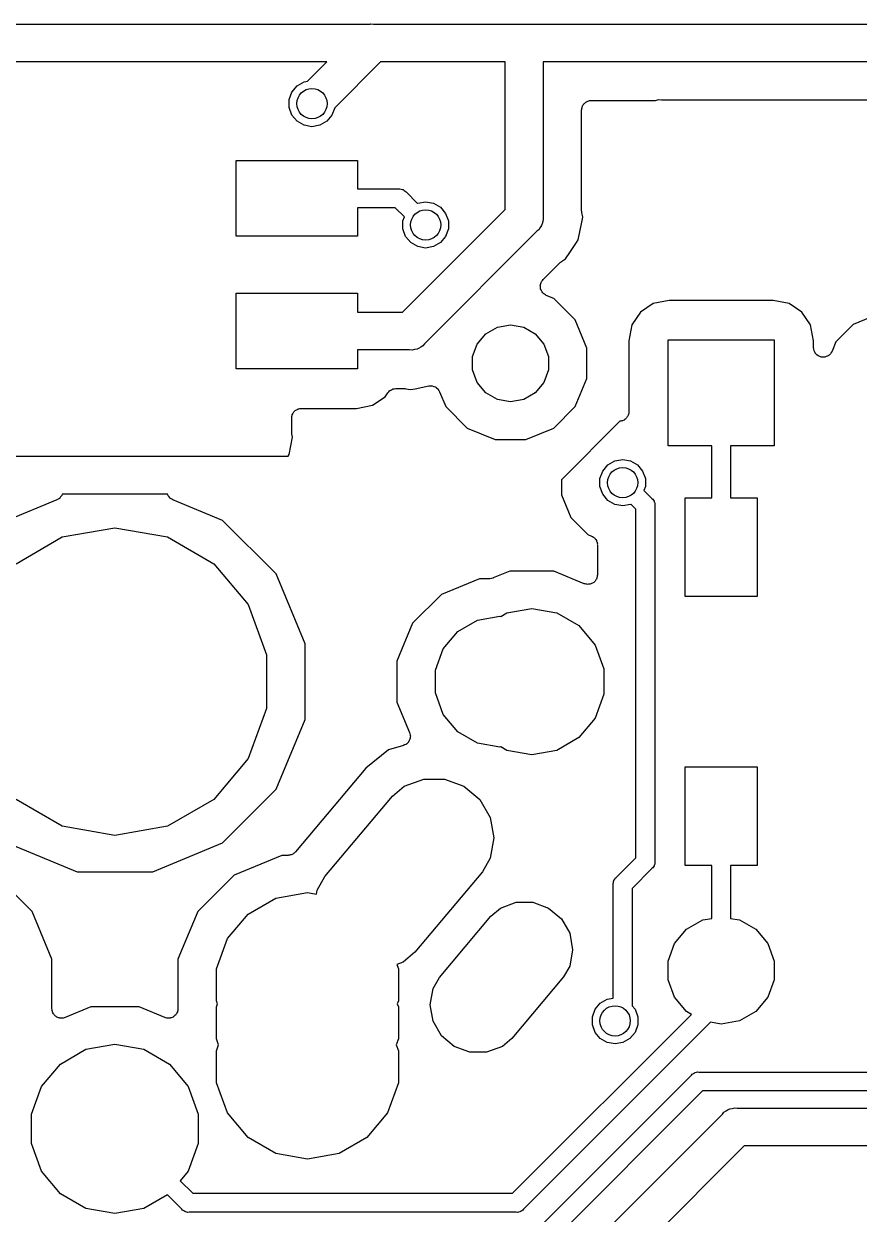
# Model space of a CAD drawing. Extents: x 61 to 194, y -153 to -61.
# Drawn here: x 87.8 to 98.82, y -84.15 to -68.45 of the extents above; entities that cross this region are included whole.
import ezdxf

# ---------------------------------------------------------------- set-up
doc = ezdxf.new("R2010")
doc.units = 0
doc.header["$MEASUREMENT"] = 0
doc.layers.add('BLACK', color=7, linetype='CONTINUOUS')

msp = doc.modelspace()

# ---------------------------------------------------------------- linework, layer by layer
at = {"layer": 'BLACK', "linetype": 'CONTINUOUS'}
for p, q in [((81.2109, -68.45), (92.3671, -68.45)), ((92.3671, -68.45), (92.3779, -68.4471)), ((92.3779, -68.4471), (92.4109, -68.45)), ((92.4109, -68.45), (99.1964, -68.45)), ((91.7964, -68.95), (81.3036, -68.95)), ((91.5406, -69.2058), (91.7964, -68.95)), ((92.5036, -68.95), (91.8996, -69.5539)), ((94.15, -68.95), (92.5036, -68.95)), ((94.15, -70.8964), (94.15, -68.95)), ((99.2891, -68.95), (94.65, -68.95)), ((94.65, -68.95), (94.65, -70.9891)), ((91.4042, -69.2666), (91.4958, -69.2137)), ((91.4958, -69.2137), (91.5406, -69.2058)), ((91.3, -69.4471), (91.3362, -69.3477)), ((91.3362, -69.3477), (91.4042, -69.2666)), ((91.3, -69.5529), (91.3, -69.4471)), ((91.3362, -69.6523), (91.3, -69.5529)), ((91.8996, -69.5539), (91.8638, -69.6523)), ((95.1599, -69.5629), (95.1637, -69.5525)), ((95.1599, -69.5741), (95.1599, -69.5629)), ((95.1637, -69.5525), (95.1657, -69.5416)), ((95.1657, -69.5416), (95.1712, -69.5319)), ((95.1712, -69.5319), (95.175, -69.5215)), ((95.175, -69.5215), (95.1822, -69.513)), ((95.1822, -69.513), (95.1877, -69.5034)), ((95.1877, -69.5034), (95.1962, -69.4962)), ((95.1962, -69.4962), (95.2034, -69.4877)), ((95.2034, -69.4877), (95.213, -69.4822)), ((95.213, -69.4822), (95.2215, -69.475)), ((95.2215, -69.475), (95.2319, -69.4712)), ((95.2319, -69.4712), (95.2416, -69.4657)), ((95.2416, -69.4657), (95.2525, -69.4637)), ((95.2525, -69.4637), (95.2629, -69.4599)), ((95.2629, -69.4599), (95.2741, -69.4599)), ((95.2741, -69.4599), (95.285, -69.458)), ((95.285, -69.458), (96.1328, -69.458)), ((96.1328, -69.458), (96.1458, -69.4557)), ((96.1458, -69.4557), (96.1779, -69.4471)), ((96.1779, -69.4471), (96.2109, -69.45)), ((96.2109, -69.45), (99.4149, -69.45)), ((91.4042, -69.7334), (91.3362, -69.6523)), ((91.8638, -69.6523), (91.7958, -69.7334)), ((95.158, -69.585), (95.1599, -69.5741)), ((95.158, -70.9128), (95.158, -69.585)), ((91.4958, -69.7863), (91.4042, -69.7334)), ((91.6, -69.8046), (91.4958, -69.7863)), ((91.7042, -69.7863), (91.6, -69.8046)), ((91.7958, -69.7334), (91.7042, -69.7863)), ((90.6, -71.25), (90.6, -70.25)), ((90.6, -70.25), (92.2, -70.25)), ((92.2, -70.25), (92.2, -70.625)), ((92.2, -70.625), (92.7446, -70.625)), ((92.7446, -70.625), (92.7611, -70.6236)), ((92.7611, -70.6236), (92.7771, -70.6278)), ((92.7771, -70.6278), (92.7934, -70.6307)), ((92.7934, -70.6307), (92.7983, -70.6335)), ((92.7983, -70.6335), (92.8036, -70.635)), ((92.8036, -70.635), (92.8172, -70.6445)), ((92.8172, -70.6445), (92.8316, -70.6528)), ((92.8316, -70.6528), (92.8423, -70.6655)), ((92.8423, -70.6655), (92.9925, -70.8157)), ((92.9925, -70.8157), (92.9958, -70.8137)), ((92.9958, -70.8137), (93.1, -70.7954)), ((93.1, -70.7954), (93.2042, -70.8137)), ((93.2042, -70.8137), (93.2958, -70.8666)), ((92.6982, -70.875), (92.2, -70.875)), ((92.2, -70.875), (92.2, -71.25)), ((92.8188, -70.9955), (92.6982, -70.875)), ((92.7964, -72.25), (94.15, -70.8964)), ((93.2958, -70.8666), (93.3638, -70.9477)), ((93.3638, -70.9477), (93.4, -71.0471)), ((95.1602, -70.9251), (95.158, -70.9128)), ((95.1604, -70.9376), (95.1602, -70.9251)), ((95.1728, -71), (95.1604, -70.9376)), ((92.8, -71.0471), (92.8188, -70.9955)), ((92.8, -71.1529), (92.8, -71.0471)), ((93.4, -71.0471), (93.4, -71.1529)), ((94.611, -71.1345), (94.5945, -71.1632)), ((94.6301, -71.1073), (94.611, -71.1345)), ((94.633, -71.0965), (94.6301, -71.1073)), ((94.6385, -71.0868), (94.633, -71.0965)), ((94.6443, -71.0542), (94.6385, -71.0868)), ((94.6529, -71.0221), (94.6443, -71.0542)), ((94.65, -70.9891), (94.6529, -71.0221)), ((95.114, -71.2958), (95.1604, -71.0624)), ((95.1604, -71.0624), (95.1728, -71)), ((95.1604, -71.0624), (95.1604, -71.0624)), ((92.2, -71.25), (90.6, -71.25)), ((92.8362, -71.2523), (92.8, -71.1529)), ((92.9042, -71.3334), (92.8362, -71.2523)), ((94.5691, -71.1845), (93.0845, -72.6691)), ((93.3638, -71.2523), (93.2958, -71.3334)), ((93.4, -71.1529), (93.3638, -71.2523)), ((94.5945, -71.1632), (94.5691, -71.1845)), ((92.9958, -71.3863), (92.9042, -71.3334)), ((93.1, -71.4046), (92.9958, -71.3863)), ((93.2042, -71.3863), (93.1, -71.4046)), ((93.2958, -71.3334), (93.2042, -71.3863)), ((95.0021, -71.4633), (95.0892, -71.3329)), ((95.0892, -71.3329), (95.114, -71.2958)), ((95.0892, -71.3329), (95.0892, -71.3329)), ((94.65, -71.822), (94.8744, -71.5976)), ((94.8744, -71.5976), (94.8846, -71.5905)), ((94.8846, -71.5905), (94.8936, -71.5818)), ((94.8936, -71.5818), (94.9465, -71.5465)), ((94.9465, -71.5465), (95.0021, -71.4633)), ((94.6133, -71.9007), (94.6154, -71.8926)), ((94.6145, -71.9145), (94.6133, -71.9007)), ((94.6139, -71.9284), (94.6145, -71.9145)), ((94.6154, -71.8926), (94.6158, -71.8843)), ((94.6158, -71.8843), (94.6211, -71.8715)), ((94.6211, -71.8715), (94.6247, -71.8581)), ((94.6247, -71.8581), (94.6295, -71.8513)), ((94.6295, -71.8513), (94.6327, -71.8436)), ((94.6327, -71.8436), (94.642, -71.8333)), ((94.642, -71.8333), (94.65, -71.822)), ((90.6, -73), (90.6, -72)), ((90.6, -72), (92.2, -72)), ((92.2, -72), (92.2, -72.25)), ((94.6164, -71.9363), (94.6139, -71.9284)), ((94.6171, -71.9447), (94.6164, -71.9363)), ((94.623, -71.9572), (94.6171, -71.9447)), ((94.6271, -71.9704), (94.623, -71.9572)), ((94.6322, -71.9771), (94.6271, -71.9704)), ((94.6358, -71.9846), (94.6322, -71.9771)), ((94.6456, -71.9944), (94.6358, -71.9846)), ((94.654, -72.0054), (94.6456, -71.9944)), ((94.661, -72.0099), (94.654, -72.0054)), ((94.6669, -72.0158), (94.661, -72.0099)), ((94.6795, -72.0217), (94.6669, -72.0158)), ((94.6912, -72.0291), (94.6795, -72.0217)), ((94.791, -72.0705), (94.6912, -72.0291)), ((95.0745, -72.354), (94.791, -72.0705)), ((96.1033, -72.138), (95.9353, -72.2503)), ((96.314, -72.0961), (96.1033, -72.138)), ((97.686, -72.0961), (96.314, -72.0961)), ((97.8967, -72.138), (97.686, -72.0961)), ((98.0647, -72.2503), (97.8967, -72.138)), ((92.2, -72.25), (92.7964, -72.25)), ((95.228, -72.7245), (95.0745, -72.354)), ((95.9353, -72.2503), (95.823, -72.4183)), ((98.177, -72.4183), (98.0647, -72.2503)), ((99.0393, -72.292), (98.7423, -72.415)), ((93.7803, -72.6711), (93.8936, -72.5361)), ((93.8936, -72.5361), (94.0464, -72.4479)), ((94.0464, -72.4479), (94.22, -72.4173)), ((94.22, -72.4173), (94.3936, -72.4479)), ((94.3936, -72.4479), (94.5464, -72.5361)), ((94.5464, -72.5361), (94.6597, -72.6711)), ((95.823, -72.4183), (95.7811, -72.629)), ((98.2189, -72.629), (98.177, -72.4183)), ((98.7423, -72.415), (98.515, -72.6423)), ((93.0632, -72.6945), (93.0344, -72.7111)), ((93.0845, -72.6691), (93.0632, -72.6945)), ((93.72, -72.8368), (93.7803, -72.6711)), ((94.6597, -72.6711), (94.72, -72.8368)), ((95.7811, -72.629), (95.7811, -73.565)), ((96.3015, -74.0135), (96.3015, -72.6165)), ((96.3015, -72.6165), (97.6985, -72.6165)), ((97.6985, -72.6165), (97.6985, -74.0135)), ((98.2189, -72.7186), (98.2189, -72.629)), ((98.515, -72.6423), (98.4633, -72.7672)), ((92.8891, -72.75), (92.2, -72.75)), ((92.2, -72.75), (92.2, -73)), ((92.9221, -72.7529), (92.8891, -72.75)), ((92.9542, -72.7443), (92.9221, -72.7529)), ((92.9868, -72.7385), (92.9542, -72.7443)), ((92.9965, -72.733), (92.9868, -72.7385)), ((93.0073, -72.7301), (92.9965, -72.733)), ((93.0344, -72.7111), (93.0073, -72.7301)), ((93.72, -73.0132), (93.72, -72.8368)), ((94.72, -72.8368), (94.72, -73.0132)), ((95.228, -73.1255), (95.228, -72.7245)), ((98.2223, -72.7376), (98.2189, -72.7186)), ((98.2248, -72.7568), (98.2223, -72.7376)), ((98.2261, -72.7593), (98.2248, -72.7568)), ((98.2266, -72.762), (98.2261, -72.7593)), ((98.2363, -72.7788), (98.2266, -72.762)), ((98.2452, -72.7959), (98.2363, -72.7788)), ((98.2473, -72.7978), (98.2452, -72.7959)), ((98.2487, -72.8002), (98.2473, -72.7978)), ((98.2635, -72.8127), (98.2487, -72.8002)), ((98.2777, -72.8257), (98.2635, -72.8127)), ((98.2803, -72.8268), (98.2777, -72.8257)), ((98.2824, -72.8286), (98.2803, -72.8268)), ((98.3006, -72.8352), (98.2824, -72.8286)), ((98.3185, -72.8426), (98.3006, -72.8352)), ((98.3213, -72.8427), (98.3185, -72.8426)), ((98.3239, -72.8437), (98.3213, -72.8427)), ((98.3432, -72.8437), (98.3239, -72.8437)), ((98.3625, -72.8445), (98.3432, -72.8437)), ((98.3652, -72.8437), (98.3625, -72.8445)), ((98.368, -72.8437), (98.3652, -72.8437)), ((98.3862, -72.8371), (98.368, -72.8437)), ((98.4046, -72.8313), (98.3862, -72.8371)), ((98.4068, -72.8296), (98.4046, -72.8313)), ((98.4094, -72.8286), (98.4068, -72.8296)), ((98.4242, -72.8162), (98.4094, -72.8286)), ((98.4396, -72.8044), (98.4242, -72.8162)), ((98.4411, -72.802), (98.4396, -72.8044)), ((98.4432, -72.8002), (98.4411, -72.802)), ((98.4529, -72.7835), (98.4432, -72.8002)), ((98.4633, -72.7672), (98.4529, -72.7835)), ((92.2, -73), (90.6, -73)), ((93.7803, -73.1789), (93.72, -73.0132)), ((94.72, -73.0132), (94.6597, -73.1789)), ((95.0745, -73.496), (95.228, -73.1255)), ((92.5662, -73.3662), (92.6009, -73.3144)), ((92.6009, -73.3144), (92.6133, -73.3015)), ((92.6133, -73.3015), (92.6248, -73.2877)), ((92.6248, -73.2877), (92.6285, -73.2856)), ((92.6285, -73.2856), (92.6314, -73.2826)), ((92.6314, -73.2826), (92.6475, -73.2746)), ((92.6475, -73.2746), (92.663, -73.2657)), ((92.663, -73.2657), (92.6672, -73.2649)), ((92.6672, -73.2649), (92.6709, -73.2631)), ((92.6709, -73.2631), (92.6888, -73.2611)), ((92.6888, -73.2611), (92.7065, -73.258)), ((92.7065, -73.258), (92.8128, -73.258)), ((92.8128, -73.258), (92.8251, -73.2602)), ((92.8251, -73.2602), (92.8376, -73.2604)), ((92.8376, -73.2604), (92.9, -73.2728)), ((92.9, -73.2728), (92.9624, -73.2604)), ((92.9624, -73.2604), (93.1424, -73.2246)), ((92.9624, -73.2604), (92.9624, -73.2604)), ((93.1424, -73.2246), (93.1631, -73.2242)), ((93.1631, -73.2242), (93.1838, -73.2233)), ((93.1838, -73.2233), (93.1851, -73.2237)), ((93.1851, -73.2237), (93.1865, -73.2237)), ((93.1865, -73.2237), (93.2061, -73.2303)), ((93.2061, -73.2303), (93.2258, -73.2365)), ((93.2258, -73.2365), (93.2269, -73.2374)), ((93.2269, -73.2374), (93.2283, -73.2378)), ((93.2283, -73.2378), (93.2444, -73.2508)), ((93.2444, -73.2508), (93.2608, -73.2634)), ((93.2608, -73.2634), (93.2616, -73.2646)), ((93.2616, -73.2646), (93.2627, -73.2655)), ((93.2627, -73.2655), (93.2734, -73.2832)), ((93.2734, -73.2832), (93.2845, -73.3006)), ((93.2845, -73.3006), (93.3655, -73.496)), ((93.8936, -73.3139), (93.7803, -73.1789)), ((94.0464, -73.4021), (93.8936, -73.3139)), ((94.5464, -73.3139), (94.3936, -73.4021)), ((94.6597, -73.1789), (94.5464, -73.3139)), ((92.1875, -73.5204), (92.3982, -73.4785)), ((92.3982, -73.4785), (92.5662, -73.3662)), ((94.22, -73.4327), (94.0464, -73.4021)), ((94.3936, -73.4021), (94.22, -73.4327)), ((91.333, -73.6474), (91.3349, -73.6365)), ((91.333, -73.8301), (91.333, -73.6474)), ((91.3349, -73.6254), (91.3387, -73.6149)), ((91.3349, -73.6365), (91.3349, -73.6254)), ((91.3387, -73.6149), (91.3407, -73.604)), ((91.3407, -73.604), (91.3462, -73.5944)), ((91.3462, -73.5944), (91.35, -73.5839)), ((91.35, -73.5839), (91.3572, -73.5754)), ((91.3572, -73.5754), (91.3627, -73.5658)), ((91.3627, -73.5658), (91.3712, -73.5587)), ((91.3712, -73.5587), (91.3784, -73.5502)), ((91.3784, -73.5502), (91.388, -73.5446)), ((91.388, -73.5446), (91.3965, -73.5375)), ((91.3965, -73.5375), (91.4069, -73.5337)), ((91.4069, -73.5337), (91.4166, -73.5281)), ((91.4166, -73.5281), (91.4275, -73.5262)), ((91.4275, -73.5262), (91.4379, -73.5224)), ((91.4379, -73.5224), (91.4491, -73.5224)), ((91.4491, -73.5224), (91.46, -73.5204)), ((91.46, -73.5204), (92.1875, -73.5204)), ((93.3655, -73.496), (93.649, -73.7795)), ((94.791, -73.7795), (95.0745, -73.496)), ((95.7513, -73.6466), (95.7428, -73.6538)), ((95.7569, -73.637), (95.7513, -73.6466)), ((95.764, -73.6285), (95.7569, -73.637)), ((95.7678, -73.6181), (95.764, -73.6285)), ((95.7734, -73.6084), (95.7678, -73.6181)), ((95.7753, -73.5975), (95.7734, -73.6084)), ((95.7791, -73.5871), (95.7753, -73.5975)), ((95.7811, -73.565), (95.7791, -73.5759)), ((95.7791, -73.5759), (95.7791, -73.5871)), ((93.649, -73.7795), (94.0195, -73.933)), ((94.4205, -73.933), (94.791, -73.7795)), ((95.6632, -73.6904), (94.892, -74.4616)), ((95.665, -73.6901), (95.6632, -73.6904)), ((95.6761, -73.6901), (95.665, -73.6901)), ((95.6866, -73.6863), (95.6761, -73.6901)), ((95.6975, -73.6843), (95.6866, -73.6863)), ((95.7071, -73.6788), (95.6975, -73.6843)), ((95.7176, -73.675), (95.7071, -73.6788)), ((95.7261, -73.6678), (95.7176, -73.675)), ((95.7357, -73.6623), (95.7261, -73.6678)), ((95.7428, -73.6538), (95.7357, -73.6623)), ((91.2992, -74.1275), (91.3444, -73.9)), ((91.3352, -73.8424), (91.333, -73.8301)), ((91.3354, -73.8548), (91.3352, -73.8424)), ((91.3444, -73.9), (91.3354, -73.8548)), ((94.0195, -73.933), (94.4205, -73.933)), ((96.875, -74.0135), (96.3015, -74.0135)), ((96.875, -74.7), (96.875, -74.0135)), ((97.6985, -74.0135), (97.125, -74.0135)), ((97.125, -74.0135), (97.125, -74.7)), ((87.05, -74.15), (91.2841, -74.15)), ((91.2841, -74.15), (91.2992, -74.1275)), ((95.4362, -74.3477), (95.5042, -74.2666)), ((95.5042, -74.2666), (95.5958, -74.2137)), ((95.5958, -74.2137), (95.7, -74.1954)), ((95.7, -74.1954), (95.8042, -74.2137)), ((95.8042, -74.2137), (95.8958, -74.2666)), ((95.8958, -74.2666), (95.9638, -74.3477)), ((95.4, -74.4471), (95.4362, -74.3477)), ((95.9638, -74.3477), (96, -74.4471)), ((94.892, -74.4616), (94.892, -74.6607)), ((95.4, -74.5529), (95.4, -74.4471)), ((95.4362, -74.6523), (95.4, -74.5529)), ((96, -74.5529), (95.9812, -74.6045)), ((96, -74.4471), (96, -74.5529)), ((88.2348, -74.7273), (87.5793, -74.9988)), ((88.2511, -74.717), (88.2348, -74.7273)), ((88.2678, -74.7073), (88.2511, -74.717)), ((88.2696, -74.7051), (88.2678, -74.7073)), ((88.272, -74.7036), (88.2696, -74.7051)), ((88.2837, -74.6883), (88.272, -74.7036)), ((88.2961, -74.6735), (88.2837, -74.6883)), ((88.2971, -74.6709), (88.2961, -74.6735)), ((88.2988, -74.6686), (88.2971, -74.6709)), ((88.3046, -74.6502), (88.2988, -74.6686)), ((88.3047, -74.65), (88.3046, -74.6502)), ((89.6953, -74.65), (88.3047, -74.65)), ((89.6954, -74.6502), (89.6953, -74.65)), ((89.7012, -74.6686), (89.6954, -74.6502)), ((89.7029, -74.6709), (89.7012, -74.6686)), ((89.7039, -74.6735), (89.7029, -74.6709)), ((89.7163, -74.6883), (89.7039, -74.6735)), ((89.728, -74.7036), (89.7163, -74.6883)), ((89.7304, -74.7051), (89.728, -74.7036)), ((89.7322, -74.7073), (89.7304, -74.7051)), ((89.7489, -74.717), (89.7322, -74.7073)), ((89.7652, -74.7273), (89.7489, -74.717)), ((90.4207, -74.9988), (89.7652, -74.7273)), ((94.892, -74.6607), (95.015, -74.9577)), ((95.5042, -74.7334), (95.4362, -74.6523)), ((95.5958, -74.7863), (95.5042, -74.7334)), ((95.9812, -74.6045), (96.0845, -74.7078)), ((96.0845, -74.7078), (96.0972, -74.7184)), ((96.0972, -74.7184), (96.1055, -74.7328)), ((96.1055, -74.7328), (96.115, -74.7464)), ((96.115, -74.7464), (96.1165, -74.7518)), ((96.525, -76), (96.525, -74.7)), ((96.525, -74.7), (96.875, -74.7)), ((97.125, -74.7), (97.475, -74.7)), ((97.475, -74.7), (97.475, -76)), ((95.7, -74.8046), (95.5958, -74.7863)), ((95.8042, -74.7863), (95.7, -74.8046)), ((95.8075, -74.7843), (95.8042, -74.7863)), ((95.875, -74.8518), (95.8075, -74.7843)), ((95.875, -79.4482), (95.875, -74.8518)), ((96.1165, -74.7518), (96.1193, -74.7566)), ((96.1193, -74.7566), (96.1222, -74.7729)), ((96.1222, -74.7729), (96.1264, -74.7889)), ((96.1264, -74.7889), (96.125, -74.8054)), ((96.125, -74.8054), (96.125, -79.4946)), ((91.1262, -75.7043), (90.4207, -74.9988)), ((95.015, -74.9577), (95.2423, -75.185)), ((87.6946, -75.5693), (88.3054, -75.2166)), ((88.3054, -75.2166), (89, -75.0941)), ((89, -75.0941), (89.6946, -75.2166)), ((89.6946, -75.2166), (90.3054, -75.5693)), ((95.2423, -75.185), (95.2886, -75.2042)), ((95.2886, -75.2042), (95.2956, -75.2087)), ((95.2956, -75.2087), (95.3035, -75.2115)), ((95.3035, -75.2115), (95.3141, -75.2204)), ((95.3141, -75.2204), (95.3258, -75.2279)), ((95.3258, -75.2279), (95.3309, -75.2345)), ((95.3309, -75.2345), (95.3373, -75.2399)), ((95.3373, -75.2399), (95.3442, -75.2519)), ((95.3442, -75.2519), (95.3527, -75.2629)), ((95.3527, -75.2629), (95.3552, -75.2708)), ((95.3552, -75.2708), (95.3593, -75.2781)), ((95.3593, -75.2781), (95.3617, -75.2917)), ((95.3617, -75.2917), (95.3659, -75.3049)), ((95.3659, -75.3049), (95.3655, -75.3133)), ((95.3655, -75.3133), (95.367, -75.3215)), ((95.367, -75.3215), (95.367, -75.7159)), ((90.3054, -75.5693), (90.7588, -76.1096)), ((94.21, -75.667), (93.9919, -75.7573)), ((94.79, -75.667), (94.21, -75.667)), ((95.1914, -75.8333), (94.79, -75.667)), ((91.508, -76.6261), (91.1262, -75.7043)), ((93.8099, -75.767), (93.3108, -75.9737)), ((93.9433, -75.767), (93.8099, -75.767)), ((93.9461, -75.7665), (93.9433, -75.767)), ((93.9488, -75.7669), (93.9461, -75.7665)), ((93.9677, -75.7627), (93.9488, -75.7669)), ((93.9867, -75.7593), (93.9677, -75.7627)), ((93.9892, -75.7579), (93.9867, -75.7593)), ((93.9919, -75.7573), (93.9892, -75.7579)), ((95.2049, -75.8363), (95.1914, -75.8333)), ((95.2179, -75.841), (95.2049, -75.8363)), ((95.2263, -75.841), (95.2179, -75.841)), ((95.2345, -75.8428), (95.2263, -75.841)), ((95.2482, -75.841), (95.2345, -75.8428)), ((95.2621, -75.841), (95.2482, -75.841)), ((95.2699, -75.8381), (95.2621, -75.841)), ((95.2782, -75.837), (95.2699, -75.8381)), ((95.2905, -75.8307), (95.2782, -75.837)), ((95.3035, -75.8259), (95.2905, -75.8307)), ((95.3099, -75.8205), (95.3035, -75.8259)), ((95.3173, -75.8167), (95.3099, -75.8205)), ((95.3267, -75.8065), (95.3173, -75.8167)), ((95.3373, -75.7976), (95.3267, -75.8065)), ((95.3415, -75.7903), (95.3373, -75.7976)), ((95.3471, -75.7842), (95.3415, -75.7903)), ((95.3524, -75.7714), (95.3471, -75.7842)), ((95.3593, -75.7594), (95.3524, -75.7714)), ((95.3608, -75.7511), (95.3593, -75.7594)), ((95.364, -75.7434), (95.3608, -75.7511)), ((95.3646, -75.7296), (95.364, -75.7434)), ((95.367, -75.7159), (95.3646, -75.7296)), ((93.3108, -75.9737), (92.9287, -76.3558)), ((97.475, -76), (96.525, -76)), ((90.7588, -76.1096), (91, -76.7723)), ((94.1701, -76.2185), (94.5, -76.1603)), ((94.5, -76.1603), (94.8299, -76.2185)), ((93.5252, -76.4638), (93.7848, -76.3139)), ((93.7848, -76.3139), (94.08, -76.2619)), ((94.08, -76.2619), (94.0915, -76.2639)), ((94.0915, -76.2639), (94.1701, -76.2185)), ((94.8299, -76.2185), (95.1201, -76.386)), ((92.9287, -76.3558), (92.722, -76.8549)), ((93.3325, -76.6934), (93.5252, -76.4638)), ((95.1201, -76.386), (95.3354, -76.6427)), ((91.508, -77.6239), (91.508, -76.6261)), ((91, -76.7723), (91, -77.4777)), ((93.23, -76.9751), (93.3325, -76.6934)), ((95.3354, -76.6427), (95.45, -76.9575)), ((92.722, -76.8549), (92.722, -77.3951)), ((93.23, -77.2749), (93.23, -76.9751)), ((95.45, -76.9575), (95.45, -77.2925)), ((92.722, -77.3951), (92.8886, -77.7973)), ((93.3325, -77.5566), (93.23, -77.2749)), ((95.45, -77.2925), (95.3354, -77.6073)), ((91, -77.4777), (90.7588, -78.1404)), ((93.5252, -77.7862), (93.3325, -77.5566)), ((91.1262, -78.5457), (91.508, -77.6239)), ((95.3354, -77.6073), (95.1201, -77.864)), ((92.8924, -77.8841), (92.8841, -77.9)), ((92.8886, -77.7973), (92.8925, -77.8149)), ((92.8929, -77.88), (92.8924, -77.8841)), ((92.8925, -77.8149), (92.8975, -77.8321)), ((92.8946, -77.8761), (92.8929, -77.88)), ((92.8958, -77.8582), (92.8946, -77.8761)), ((92.8981, -77.8404), (92.8958, -77.8582)), ((92.8975, -77.8321), (92.8972, -77.8363)), ((92.8972, -77.8363), (92.8981, -77.8404)), ((93.7848, -77.9361), (93.5252, -77.7862)), ((95.1201, -77.864), (94.8299, -78.0315)), ((92.6077, -78.0259), (92.3101, -78.2647)), ((92.8068, -77.9679), (92.6077, -78.0259)), ((92.8229, -77.9599), (92.8068, -77.9679)), ((92.8395, -77.953), (92.8229, -77.9599)), ((92.8426, -77.9502), (92.8395, -77.953)), ((92.8464, -77.9484), (92.8426, -77.9502)), ((92.8588, -77.9354), (92.8464, -77.9484)), ((92.872, -77.9232), (92.8588, -77.9354)), ((92.874, -77.9195), (92.872, -77.9232)), ((92.8769, -77.9165), (92.874, -77.9195)), ((92.8841, -77.9), (92.8769, -77.9165)), ((94.08, -77.9881), (93.7848, -77.9361)), ((94.0915, -77.9861), (94.08, -77.9881)), ((94.1701, -78.0315), (94.0915, -77.9861)), ((94.5, -78.0897), (94.1701, -78.0315)), ((94.8299, -78.0315), (94.5, -78.0897)), ((90.7588, -78.1404), (90.3054, -78.6807)), ((92.3101, -78.2647), (91.3813, -79.3716)), ((96.525, -79.55), (96.525, -78.25)), ((96.525, -78.25), (97.475, -78.25)), ((97.475, -78.25), (97.475, -79.55)), ((92.6616, -78.6361), (92.8183, -78.5047)), ((92.8183, -78.5047), (93.0751, -78.4112)), ((93.0751, -78.4112), (93.3484, -78.4112)), ((93.3484, -78.4112), (93.6052, -78.5047)), ((93.6052, -78.5047), (93.8146, -78.6804)), ((90.4207, -79.2512), (91.1262, -78.5457)), ((91.771, -79.6976), (92.6616, -78.6361)), ((88.3054, -79.0334), (87.6946, -78.6807)), ((90.3054, -78.6807), (89.6946, -79.0334)), ((93.8146, -78.6804), (93.9512, -78.9171)), ((93.9512, -78.9171), (93.9987, -79.1862)), ((89, -79.1559), (88.3054, -79.0334)), ((89.6946, -79.0334), (89, -79.1559)), ((87.5793, -79.2512), (88.5011, -79.633)), ((89.4989, -79.633), (90.4207, -79.2512)), ((93.9987, -79.1862), (93.9512, -79.4554)), ((91.2003, -79.417), (90.5725, -79.677)), ((91.284, -79.417), (91.2003, -79.417)), ((91.295, -79.4151), (91.284, -79.417)), ((91.3061, -79.4151), (91.295, -79.4151)), ((91.3165, -79.4113), (91.3061, -79.4151)), ((91.3275, -79.4093), (91.3165, -79.4113)), ((91.3371, -79.4038), (91.3275, -79.4093)), ((91.3475, -79.4), (91.3371, -79.4038)), ((91.3561, -79.3928), (91.3475, -79.4)), ((91.3657, -79.3873), (91.3561, -79.3928)), ((91.3728, -79.3788), (91.3657, -79.3873)), ((91.3813, -79.3716), (91.3728, -79.3788)), ((93.9512, -79.4554), (93.849, -79.6324)), ((95.6155, -79.7078), (95.875, -79.4482)), ((96.0845, -79.5922), (95.825, -79.8518)), ((96.0972, -79.5816), (96.0845, -79.5922)), ((96.1055, -79.5672), (96.0972, -79.5816)), ((96.115, -79.5536), (96.1055, -79.5672)), ((96.1165, -79.5482), (96.115, -79.5536)), ((96.1193, -79.5434), (96.1165, -79.5482)), ((96.1222, -79.5271), (96.1193, -79.5434)), ((96.1264, -79.5111), (96.1222, -79.5271)), ((96.125, -79.4946), (96.1264, -79.5111)), ((96.875, -79.55), (96.525, -79.55)), ((96.875, -80.2478), (96.875, -79.55)), ((97.475, -79.55), (97.125, -79.55)), ((97.125, -79.55), (97.125, -80.2478)), ((87.908, -80.1575), (87.4275, -79.677)), ((88.5011, -79.633), (89.4989, -79.633)), ((90.5725, -79.677), (90.092, -80.1575)), ((91.6688, -79.8746), (91.771, -79.6976)), ((93.849, -79.6324), (92.9584, -80.6939)), ((95.5778, -79.7729), (95.5807, -79.7566)), ((95.5807, -79.7566), (95.5835, -79.7518)), ((95.5835, -79.7518), (95.585, -79.7464)), ((95.585, -79.7464), (95.5945, -79.7328)), ((95.5945, -79.7328), (95.6028, -79.7184)), ((95.6028, -79.7184), (95.6155, -79.7078)), ((91.1232, -79.98), (91.54, -79.9065)), ((91.54, -79.9065), (91.6594, -79.9275)), ((91.6594, -79.9275), (91.6688, -79.8746)), ((95.5736, -79.7889), (95.5778, -79.7729)), ((95.575, -79.8055), (95.5736, -79.7889)), ((95.575, -81.2998), (95.575, -79.8055)), ((95.825, -79.8518), (95.825, -81.4014)), ((90.7568, -80.1916), (91.1232, -79.98)), ((94.088, -80.1115), (94.2951, -80.0361)), ((94.2951, -80.0361), (94.5155, -80.0361)), ((94.5155, -80.0361), (94.7226, -80.1115)), ((88.168, -80.7853), (87.908, -80.1575)), ((90.092, -80.1575), (89.832, -80.7853)), ((90.4847, -80.5157), (90.7568, -80.1916)), ((93.2808, -81.029), (93.9617, -80.2175)), ((93.9617, -80.2175), (94.088, -80.1115)), ((94.7226, -80.1115), (94.8915, -80.2532)), ((94.8915, -80.2532), (95.0017, -80.4441)), ((96.3858, -80.5804), (96.5441, -80.3917)), ((96.5441, -80.3917), (96.7574, -80.2685)), ((96.7574, -80.2685), (96.875, -80.2478)), ((97.125, -80.2478), (97.2426, -80.2685)), ((97.2426, -80.2685), (97.4559, -80.3917)), ((97.4559, -80.3917), (97.6142, -80.5804)), ((90.34, -80.9134), (90.4847, -80.5157)), ((95.0017, -80.4441), (95.04, -80.6611)), ((92.9584, -80.6939), (92.8017, -80.8253)), ((95.04, -80.6611), (95.0017, -80.8782)), ((96.3015, -80.8118), (96.3858, -80.5804)), ((97.6142, -80.5804), (97.6985, -80.8118)), ((88.168, -81.4391), (88.168, -80.7853)), ((89.832, -80.7853), (89.832, -81.4391)), ((92.8017, -80.8253), (92.7189, -80.8554)), ((92.7189, -80.8554), (92.74, -80.9134)), ((96.3015, -81.0582), (96.3015, -80.8118)), ((97.6985, -80.8118), (97.6985, -81.0582)), ((90.34, -81.3366), (90.34, -80.9134)), ((92.74, -80.9134), (92.74, -81.3366)), ((93.1983, -81.1718), (93.2808, -81.029)), ((94.9192, -81.021), (94.2383, -81.8325)), ((95.0017, -80.8782), (94.9192, -81.021)), ((93.16, -81.3889), (93.1983, -81.1718)), ((96.3858, -81.2896), (96.3015, -81.0582)), ((97.6985, -81.0582), (97.6142, -81.2896)), ((90.354, -81.375), (90.34, -81.3366)), ((92.74, -81.3366), (92.726, -81.375)), ((95.4042, -81.3666), (95.4958, -81.3137)), ((95.4958, -81.3137), (95.575, -81.2998)), ((96.5441, -81.4783), (96.3858, -81.2896)), ((97.6142, -81.2896), (97.4559, -81.4783)), ((88.1704, -81.4527), (88.168, -81.4391)), ((88.171, -81.4666), (88.1704, -81.4527)), ((88.1742, -81.4743), (88.171, -81.4666)), ((88.1757, -81.4825), (88.1742, -81.4743)), ((88.1826, -81.4945), (88.1757, -81.4825)), ((88.1879, -81.5073), (88.1826, -81.4945)), ((88.6801, -81.417), (88.3436, -81.5564)), ((89.3199, -81.417), (88.6801, -81.417)), ((89.6564, -81.5564), (89.3199, -81.417)), ((89.8174, -81.4945), (89.8121, -81.5073)), ((89.8243, -81.4825), (89.8174, -81.4945)), ((89.8258, -81.4743), (89.8243, -81.4825)), ((89.829, -81.4666), (89.8258, -81.4743)), ((89.8296, -81.4527), (89.829, -81.4666)), ((89.832, -81.4391), (89.8296, -81.4527)), ((90.34, -81.4134), (90.354, -81.375)), ((90.34, -81.8366), (90.34, -81.4134)), ((92.726, -81.375), (92.74, -81.4134)), ((92.74, -81.4134), (92.74, -81.8366)), ((93.1983, -81.6059), (93.16, -81.3889)), ((95.3, -81.5471), (95.3362, -81.4477)), ((95.3362, -81.4477), (95.4042, -81.3666)), ((95.825, -81.4014), (95.8638, -81.4477)), ((95.8638, -81.4477), (95.9, -81.5471)), ((96.608, -81.5152), (96.5441, -81.4783)), ((97.4559, -81.4783), (97.2426, -81.6015)), ((88.1935, -81.5135), (88.1879, -81.5073)), ((88.1977, -81.5207), (88.1935, -81.5135)), ((88.2083, -81.5296), (88.1977, -81.5207)), ((88.2177, -81.5398), (88.2083, -81.5296)), ((88.2251, -81.5437), (88.2177, -81.5398)), ((88.2315, -81.5491), (88.2251, -81.5437)), ((88.2445, -81.5538), (88.2315, -81.5491)), ((88.2568, -81.5602), (88.2445, -81.5538)), ((88.2651, -81.5613), (88.2568, -81.5602)), ((88.2729, -81.5641), (88.2651, -81.5613)), ((88.2868, -81.5641), (88.2729, -81.5641)), ((88.3005, -81.5659), (88.2868, -81.5641)), ((88.3087, -81.5641), (88.3005, -81.5659)), ((88.3171, -81.5641), (88.3087, -81.5641)), ((88.3301, -81.5594), (88.3171, -81.5641)), ((88.3436, -81.5564), (88.3301, -81.5594)), ((89.6699, -81.5594), (89.6564, -81.5564)), ((89.6829, -81.5641), (89.6699, -81.5594)), ((89.6913, -81.5641), (89.6829, -81.5641)), ((89.6995, -81.5659), (89.6913, -81.5641)), ((89.7132, -81.5641), (89.6995, -81.5659)), ((89.7271, -81.5641), (89.7132, -81.5641)), ((89.7349, -81.5613), (89.7271, -81.5641)), ((89.7432, -81.5602), (89.7349, -81.5613)), ((89.7555, -81.5538), (89.7432, -81.5602)), ((89.7685, -81.5491), (89.7555, -81.5538)), ((89.7749, -81.5437), (89.7685, -81.5491)), ((89.7823, -81.5398), (89.7749, -81.5437)), ((89.7917, -81.5296), (89.7823, -81.5398)), ((89.8023, -81.5207), (89.7917, -81.5296)), ((89.8065, -81.5135), (89.8023, -81.5207)), ((89.8121, -81.5073), (89.8065, -81.5135)), ((93.3085, -81.7968), (93.1983, -81.6059)), ((94.2482, -83.875), (96.608, -81.5152)), ((96.8576, -81.6192), (94.3923, -84.0845)), ((95.3, -81.6529), (95.3, -81.5471)), ((95.3362, -81.7523), (95.3, -81.6529)), ((95.9, -81.6529), (95.8638, -81.7523)), ((95.9, -81.5471), (95.9, -81.6529)), ((97, -81.6443), (96.8576, -81.6192)), ((97.2426, -81.6015), (97, -81.6443)), ((93.4774, -81.9385), (93.3085, -81.7968)), ((95.4042, -81.8334), (95.3362, -81.7523)), ((95.8638, -81.7523), (95.7958, -81.8334)), ((88.618, -81.9754), (89, -81.908)), ((89, -81.908), (89.382, -81.9754)), ((90.3685, -81.915), (90.34, -81.8366)), ((90.34, -81.9934), (90.3685, -81.915)), ((92.74, -81.8366), (92.7115, -81.915)), ((92.7115, -81.915), (92.74, -81.9934)), ((93.6845, -82.0139), (93.4774, -81.9385)), ((94.112, -81.9385), (93.9049, -82.0139)), ((94.2383, -81.8325), (94.112, -81.9385)), ((95.4958, -81.8863), (95.4042, -81.8334)), ((95.6, -81.9046), (95.4958, -81.8863)), ((95.7042, -81.8863), (95.6, -81.9046)), ((95.7958, -81.8334), (95.7042, -81.8863)), ((88.282, -82.1694), (88.618, -81.9754)), ((89.382, -81.9754), (89.718, -82.1694)), ((90.34, -82.4166), (90.34, -81.9934)), ((92.74, -81.9934), (92.74, -82.4166)), ((93.9049, -82.0139), (93.6845, -82.0139)), ((88.0327, -82.4665), (88.282, -82.1694)), ((89.718, -82.1694), (89.9673, -82.4665)), ((96.6328, -82.2945), (96.6464, -82.285)), ((96.6464, -82.285), (96.6517, -82.2835)), ((96.6517, -82.2835), (96.6566, -82.2807)), ((96.6566, -82.2807), (96.6729, -82.2778)), ((96.6729, -82.2778), (96.6889, -82.2736)), ((96.6889, -82.2736), (96.7054, -82.275)), ((96.7054, -82.275), (114.373, -82.275)), ((90.4847, -82.8143), (90.34, -82.4166)), ((92.74, -82.4166), (92.5953, -82.8143)), ((94.0075, -84.9157), (96.6078, -82.3155)), ((96.6078, -82.3155), (96.6184, -82.3028)), ((96.6184, -82.3028), (96.6328, -82.2945)), ((87.9, -82.831), (88.0327, -82.4665)), ((89.9673, -82.4665), (90.1, -82.831)), ((96.7518, -82.525), (94.1812, -85.0955)), ((114.42, -82.525), (96.7518, -82.525)), ((97.1132, -82.7615), (97.1458, -82.7557)), ((97.1458, -82.7557), (97.1779, -82.7471)), ((97.1779, -82.7471), (97.2109, -82.75)), ((97.2109, -82.75), (111.467, -82.75)), ((87.9, -83.219), (87.9, -82.831)), ((90.1, -82.831), (90.1, -83.219)), ((90.7568, -83.1384), (90.4847, -82.8143)), ((92.5953, -82.8143), (92.3232, -83.1384)), ((93.9464, -85.9), (97.0155, -82.8309)), ((97.0155, -82.8309), (97.0368, -82.8055)), ((97.0368, -82.8055), (97.0655, -82.789)), ((97.0655, -82.789), (97.0927, -82.7699)), ((97.0927, -82.7699), (97.1035, -82.767)), ((97.1035, -82.767), (97.1132, -82.7615)), ((88.0327, -83.5835), (87.9, -83.219)), ((90.1, -83.219), (89.9673, -83.5835)), ((91.1232, -83.35), (90.7568, -83.1384)), ((92.3232, -83.1384), (91.9568, -83.35)), ((91.54, -83.4235), (91.1232, -83.35)), ((91.9568, -83.35), (91.54, -83.4235)), ((97.3036, -83.25), (94.2422, -86.3113)), ((110.896, -83.25), (97.3036, -83.25)), ((88.282, -83.8806), (88.0327, -83.5835)), ((89.9673, -83.5835), (89.8614, -83.7097)), ((89.8614, -83.7097), (90.0268, -83.875)), ((88.618, -84.0746), (88.282, -83.8806)), ((89.6932, -83.895), (89.382, -84.0746)), ((89.8828, -84.0845), (89.6932, -83.895)), ((90.0268, -83.875), (94.2482, -83.875)), ((89, -84.142), (88.618, -84.0746)), ((89.382, -84.0746), (89, -84.142)), ((89.8934, -84.0972), (89.8828, -84.0845)), ((89.9078, -84.1055), (89.8934, -84.0972)), ((89.9214, -84.115), (89.9078, -84.1055)), ((89.9267, -84.1165), (89.9214, -84.115)), ((89.9316, -84.1193), (89.9267, -84.1165)), ((89.9479, -84.1222), (89.9316, -84.1193)), ((89.9639, -84.1264), (89.9479, -84.1222)), ((89.9804, -84.125), (89.9639, -84.1264)), ((94.2946, -84.125), (89.9804, -84.125)), ((94.3111, -84.1264), (94.2946, -84.125)), ((94.3271, -84.1222), (94.3111, -84.1264)), ((94.3434, -84.1193), (94.3271, -84.1222)), ((94.3483, -84.1165), (94.3434, -84.1193)), ((94.3536, -84.115), (94.3483, -84.1165)), ((94.3672, -84.1055), (94.3536, -84.115)), ((94.3816, -84.0972), (94.3672, -84.1055)), ((94.3923, -84.0845), (94.3816, -84.0972))]:
    msp.add_line(p, q, dxfattribs=at)
at = {"layer": 'BLACK'}
for centre in [(91.6, -69.5), (93.1, -71.1), (95.7, -74.5), (95.6, -81.6)]:
    msp.add_circle(centre, 0.2, dxfattribs=at)

doc.saveas('drawing.dxf')
